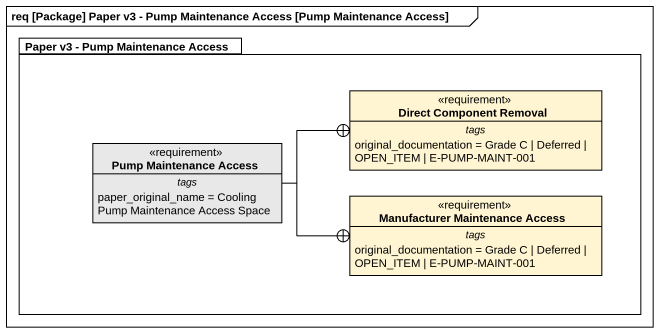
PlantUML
@startuml
mainframe req [Package] Paper v3 - Pump Maintenance Access [Pump Maintenance Access]
hide circle
hide empty members
package "Paper v3 - Pump Maintenance Access" as Paper_v3_Pump_Maintenance {
  class "Direct Component Removal" as Direct_Component_Removal <<requirement>> #FFF5D2 {
    -- tags --
    original_documentation = Grade C | Deferred | OPEN_ITEM | E-PUMP-MAINT-001
  }
  class "Pump Maintenance Access" as Pump_Maintenance_Access <<requirement>> #E8E8E8 {
    -- tags --
    paper_original_name = Cooling Pump Maintenance Access Space
  }
  class "Manufacturer Maintenance Access" as Manufacturer_Maintenance <<requirement>> #FFF5D2 {
    -- tags --
    original_documentation = Grade C | Deferred | OPEN_ITEM | E-PUMP-MAINT-001
  }
}
Pump_Maintenance_Access -right-+ Direct_Component_Removal
Pump_Maintenance_Access -right-+ Manufacturer_Maintenance
@enduml
